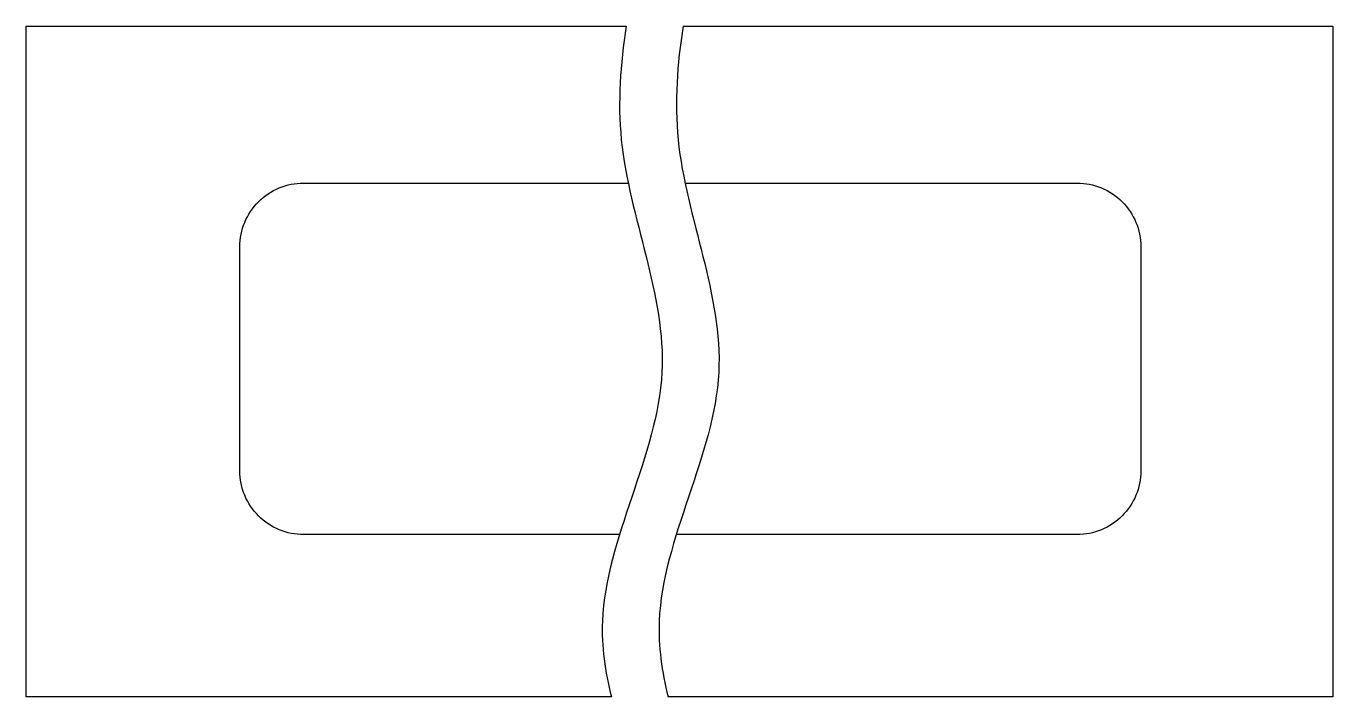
# Model space of a CAD drawing. Header units: millimetres. Extents: x 61 to 266, y 48 to 153.
import ezdxf

# ---------------------------------------------------------------- set-up
doc = ezdxf.new("R2010")
doc.units = ezdxf.units.MM
doc.header["$LTSCALE"] = 0.6
doc.layers.add('波浪线', color=4, linetype='Continuous')
doc.layers.add('粗实线', color=7, linetype='Continuous')

msp = doc.modelspace()

# ---------------------------------------------------------------- linework, layer by layer
at = {"layer": '波浪线'}
for points in [[(155.26, 153.1), (154.34, 147.15), (152.93, 128.94), (167.71, 97.7), (149.52, 68.74), (151.92, 51.85), (152.92, 47.89)], [(164.17, 153.1), (163.26, 147.15), (161.85, 128.94), (176.62, 97.7), (158.43, 68.74), (160.83, 51.85), (161.83, 47.89)]]:
    msp.add_open_spline(points, degree=3, knots=[13.636899, 13.636899, 13.636899, 13.636899, 31.57567, 68.61048, 108.741109, 121.026914, 121.026914, 121.026914, 121.026914], dxfattribs=at)
at = {"layer": '粗实线'}
for points in [[(152.92, 47.89), (61.08, 47.89), (61.08, 153.1), (155.26, 153.1)], [(164.17, 153.1), (266.14, 153.1), (266.14, 47.89), (161.83, 47.89)]]:
    msp.add_lwpolyline(points, dxfattribs=at)
for points in [[(154.19, 73.34), (104.62, 73.34, -0.414214), (94.62, 83.34), (94.62, 118.49, -0.414214), (104.62, 128.49), (155.56, 128.49)], [(164.48, 128.49), (226, 128.49, -0.414214), (236, 118.49), (236, 83.34, -0.414214), (226, 73.34), (163.11, 73.34)]]:
    msp.add_lwpolyline(points, format="xyb", dxfattribs=at)

doc.saveas('drawing.dxf')
